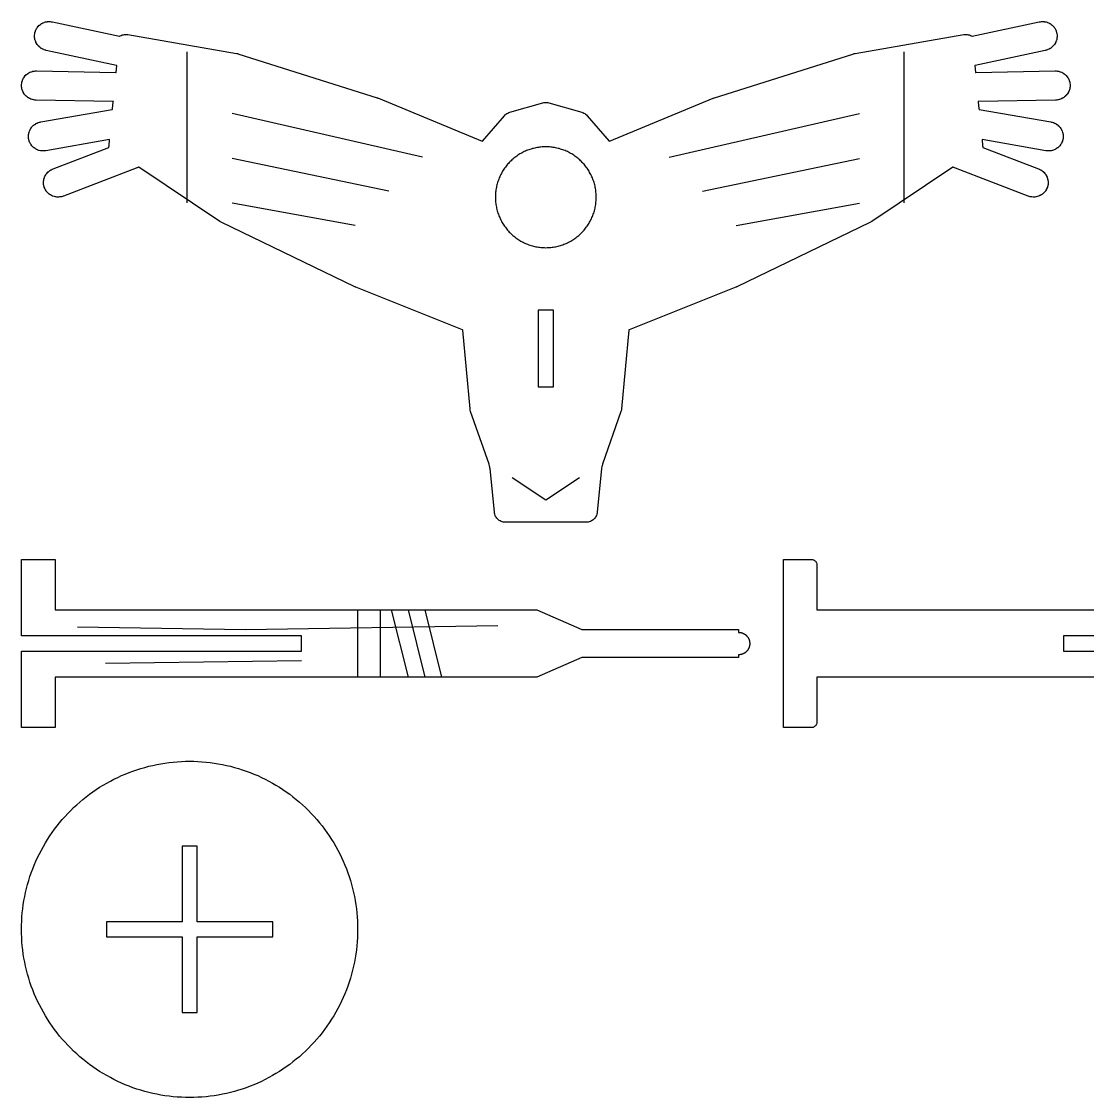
# Model space of a CAD drawing. Header units: millimetres. Extents: x 4 to 314, y 4 to 196.
# Drawn here: x 4 to 194.3, y 4 to 196 of the extents above; entities that cross this region are included whole.
import ezdxf

# ---------------------------------------------------------------- set-up
doc = ezdxf.new("R2010")
doc.units = ezdxf.units.MM
doc.layers.add('CUT', color=1, linetype='Continuous')
doc.layers.add('ENGRAVE', color=5, linetype='Continuous')

msp = doc.modelspace()

# ---------------------------------------------------------------- linework, layer by layer
at = {"layer": 'CUT'}
for points in [[(19.73, 174.92), (19.73, 174.96), (19.68, 174.96), (8.34, 172.95), (8.24, 172.94), (8.13, 172.93), (7.94, 172.91), (7.88, 172.91), (7.68, 172.91), (7.62, 172.92), (7.43, 172.94), (7.37, 172.95), (7.18, 172.99), (7.12, 173.01), (6.94, 173.07), (6.88, 173.09), (6.7, 173.17), (6.65, 173.2), (6.48, 173.29), (6.43, 173.32), (6.27, 173.44), (6.22, 173.47), (6.07, 173.6), (6.03, 173.64), (5.89, 173.78), (5.86, 173.83), (5.73, 173.98), (5.7, 174.03), (5.6, 174.2), (5.57, 174.25), (5.48, 174.42), (5.45, 174.47), (5.38, 174.66), (5.36, 174.71), (5.31, 174.9), (5.3, 174.96), (5.26, 175.15), (5.26, 175.21), (5.24, 175.41), (5.24, 175.47), (5.24, 175.66), (5.25, 175.72), (5.27, 175.91), (5.28, 175.97), (5.32, 176.16), (5.34, 176.22), (5.4, 176.41), (5.42, 176.46), (5.5, 176.64), (5.53, 176.69), (5.62, 176.87), (5.65, 176.91), (5.77, 177.08), (5.8, 177.12), (5.93, 177.27), (5.97, 177.31), (6.11, 177.45), (6.16, 177.49), (6.31, 177.61), (6.36, 177.64), (6.53, 177.75), (6.58, 177.78), (6.75, 177.87), (6.8, 177.89), (6.99, 177.96), (7.04, 177.98), (7.23, 178.03), (7.34, 178.06), (7.43, 178.08), (20.21, 180.33), (20.26, 180.34), (20.27, 180.39), (20.39, 181.69), (20.4, 181.74), (20.35, 181.74), (6.6, 181.98), (6.5, 181.99), (6.39, 181.99), (6.2, 182.02), (6.14, 182.02), (5.95, 182.07), (5.89, 182.08), (5.71, 182.14), (5.65, 182.16), (5.47, 182.24), (5.42, 182.27), (5.25, 182.36), (5.2, 182.39), (5.04, 182.51), (4.99, 182.54), (4.84, 182.67), (4.8, 182.71), (4.66, 182.85), (4.62, 182.89), (4.5, 183.05), (4.47, 183.1), (4.36, 183.26), (4.33, 183.31), (4.24, 183.49), (4.22, 183.54), (4.15, 183.72), (4.13, 183.78), (4.07, 183.97), (4.06, 184.02), (4.03, 184.22), (4.02, 184.27), (4, 184.47), (4, 184.53), (4, 184.73), (4.01, 184.78), (4.03, 184.98), (4.04, 185.04), (4.08, 185.23), (4.1, 185.28), (4.16, 185.47), (4.18, 185.53), (4.26, 185.71), (4.28, 185.76), (4.38, 185.93), (4.41, 185.98), (4.52, 186.14), (4.56, 186.19), (4.68, 186.34), (4.72, 186.38), (4.86, 186.52), (4.91, 186.56), (5.06, 186.68), (5.11, 186.71), (5.28, 186.82), (5.33, 186.85), (5.5, 186.94), (5.55, 186.96), (5.74, 187.03), (5.79, 187.05), (5.98, 187.1), (6.04, 187.12), (6.23, 187.15), (6.29, 187.16), (6.49, 187.18), (6.59, 187.18), (6.69, 187.18), (20.86, 186.93), (20.91, 186.93), (20.91, 186.98), (21.02, 188.12), (21.03, 188.17), (20.98, 188.18), (8.43, 190.85), (8.33, 190.87), (8.23, 190.9), (8.04, 190.96), (7.99, 190.98), (7.81, 191.06), (7.75, 191.08), (7.58, 191.18), (7.53, 191.21), (7.37, 191.32), (7.32, 191.36), (7.17, 191.48), (7.13, 191.52), (6.99, 191.66), (6.96, 191.71), (6.83, 191.86), (6.8, 191.91), (6.69, 192.07), (6.66, 192.12), (6.57, 192.3), (6.55, 192.35), (6.47, 192.53), (6.46, 192.59), (6.4, 192.78), (6.39, 192.83), (6.35, 193.03), (6.34, 193.09), (6.33, 193.28), (6.33, 193.34), (6.33, 193.54), (6.33, 193.59), (6.35, 193.79), (6.36, 193.85), (6.4, 194.04), (6.42, 194.1), (6.48, 194.28), (6.5, 194.34), (6.58, 194.52), (6.6, 194.57), (6.7, 194.74), (6.73, 194.79), (6.84, 194.95), (6.87, 195), (7, 195.15), (7.04, 195.19), (7.18, 195.33), (7.23, 195.37), (7.38, 195.49), (7.43, 195.53), (7.59, 195.63), (7.64, 195.66), (7.82, 195.75), (7.87, 195.78), (8.05, 195.85), (8.11, 195.87), (8.3, 195.92), (8.35, 195.94), (8.55, 195.97), (8.6, 195.98), (8.8, 196), (8.86, 196), (9.05, 196), (9.11, 195.99), (9.31, 195.97), (9.41, 195.95), (9.51, 195.94), (21.49, 193.39), (21.54, 193.38), (21.62, 193.43), (21.8, 193.52), (21.99, 193.6), (22.18, 193.65), (22.38, 193.69), (22.58, 193.71), (22.78, 193.7), (22.98, 193.68), (42.39, 190.3), (42.53, 190.27), (42.66, 190.24), (42.79, 190.2), (67.47, 182.38), (67.55, 182.36), (67.63, 182.33), (67.71, 182.3), (86.23, 174.62), (86.27, 174.61), (86.31, 174.64), (90.2, 179.19), (90.34, 179.33), (90.48, 179.46), (90.64, 179.57), (90.81, 179.66), (90.99, 179.74), (91.17, 179.81), (97.04, 181.49), (97.22, 181.53), (97.41, 181.55), (97.59, 181.56), (97.78, 181.55), (97.96, 181.53), (98.14, 181.49), (104.02, 179.81), (104.2, 179.74), (104.38, 179.66), (104.55, 179.57), (104.7, 179.46), (104.85, 179.33), (104.99, 179.19), (108.88, 174.64), (108.91, 174.61), (108.96, 174.62), (127.47, 182.3), (127.55, 182.33), (127.64, 182.36), (127.72, 182.38), (152.4, 190.2), (152.53, 190.24), (152.66, 190.27), (152.79, 190.3), (172.21, 193.68), (172.41, 193.7), (172.61, 193.71), (172.81, 193.69), (173.01, 193.65), (173.2, 193.6), (173.39, 193.52), (173.57, 193.43), (173.65, 193.38), (173.7, 193.39), (185.68, 195.94), (185.77, 195.95), (185.88, 195.97), (186.08, 195.99), (186.13, 196), (186.33, 196), (186.39, 196), (186.58, 195.98), (186.64, 195.97), (186.84, 195.94), (186.89, 195.92), (187.08, 195.87), (187.14, 195.85), (187.32, 195.78), (187.37, 195.75), (187.55, 195.66), (187.6, 195.63), (187.76, 195.53), (187.81, 195.49), (187.96, 195.37), (188.01, 195.33), (188.15, 195.19), (188.19, 195.15), (188.31, 195), (188.35, 194.95), (188.46, 194.79), (188.49, 194.74), (188.59, 194.57), (188.61, 194.52), (188.69, 194.34), (188.71, 194.28), (188.77, 194.1), (188.78, 194.04), (188.82, 193.85), (188.83, 193.79), (188.86, 193.59), (188.86, 193.54), (188.86, 193.34), (188.86, 193.28), (188.84, 193.09), (188.84, 193.03), (188.8, 192.83), (188.79, 192.78), (188.73, 192.59), (188.71, 192.53), (188.64, 192.35), (188.62, 192.3), (188.53, 192.12), (188.5, 192.07), (188.39, 191.91), (188.35, 191.86), (188.23, 191.71), (188.19, 191.66), (188.06, 191.52), (188.01, 191.48), (187.86, 191.36), (187.82, 191.32), (187.66, 191.21), (187.61, 191.18), (187.43, 191.08), (187.38, 191.06), (187.2, 190.98), (187.15, 190.96), (186.96, 190.9), (186.85, 190.87), (186.76, 190.85), (174.21, 188.18), (174.16, 188.17), (174.16, 188.12), (174.28, 186.98), (174.28, 186.93), (174.33, 186.93), (188.5, 187.18), (188.6, 187.18), (188.7, 187.18), (188.9, 187.16), (188.96, 187.15), (189.15, 187.12), (189.21, 187.1), (189.4, 187.05), (189.45, 187.03), (189.63, 186.96), (189.69, 186.94), (189.86, 186.85), (189.91, 186.82), (190.08, 186.71), (190.13, 186.68), (190.28, 186.56), (190.32, 186.52), (190.46, 186.38), (190.5, 186.34), (190.63, 186.19), (190.67, 186.14), (190.78, 185.98), (190.81, 185.93), (190.91, 185.76), (190.93, 185.71), (191.01, 185.53), (191.03, 185.47), (191.09, 185.28), (191.11, 185.23), (191.15, 185.04), (191.16, 184.98), (191.18, 184.78), (191.18, 184.73), (191.19, 184.53), (191.19, 184.47), (191.17, 184.27), (191.16, 184.22), (191.13, 184.02), (191.11, 183.97), (191.06, 183.78), (191.04, 183.72), (190.97, 183.54), (190.95, 183.49), (190.86, 183.31), (190.83, 183.26), (190.72, 183.1), (190.69, 183.05), (190.56, 182.89), (190.53, 182.85), (190.39, 182.71), (190.35, 182.67), (190.2, 182.54), (190.15, 182.51), (189.99, 182.39), (189.94, 182.36), (189.77, 182.27), (189.72, 182.24), (189.54, 182.16), (189.48, 182.14), (189.29, 182.08), (189.24, 182.07), (189.05, 182.02), (188.99, 182.02), (188.79, 181.99), (188.69, 181.99), (188.59, 181.98), (174.84, 181.74), (174.79, 181.74), (174.79, 181.69), (174.92, 180.39), (174.93, 180.34), (174.98, 180.33), (187.75, 178.08), (187.85, 178.06), (187.96, 178.03), (188.14, 177.98), (188.2, 177.96), (188.38, 177.89), (188.44, 177.87), (188.61, 177.78), (188.66, 177.75), (188.83, 177.64), (188.88, 177.61), (189.03, 177.49), (189.07, 177.45), (189.22, 177.31), (189.26, 177.27), (189.38, 177.12), (189.42, 177.08), (189.53, 176.91), (189.56, 176.87), (189.66, 176.69), (189.69, 176.64), (189.77, 176.46), (189.79, 176.41), (189.85, 176.22), (189.86, 176.16), (189.91, 175.97), (189.92, 175.91), (189.94, 175.72), (189.94, 175.66), (189.95, 175.47), (189.95, 175.41), (189.93, 175.21), (189.92, 175.15), (189.89, 174.96), (189.88, 174.9), (189.82, 174.71), (189.81, 174.66), (189.73, 174.47), (189.71, 174.42), (189.62, 174.25), (189.59, 174.2), (189.49, 174.03), (189.45, 173.98), (189.33, 173.83), (189.29, 173.78), (189.16, 173.64), (189.12, 173.6), (188.97, 173.47), (188.92, 173.44), (188.76, 173.32), (188.71, 173.29), (188.54, 173.2), (188.49, 173.17), (188.31, 173.09), (188.25, 173.07), (188.06, 173.01), (188.01, 172.99), (187.82, 172.95), (187.76, 172.94), (187.56, 172.92), (187.51, 172.91), (187.31, 172.91), (187.25, 172.91), (187.06, 172.93), (186.95, 172.94), (186.85, 172.95), (175.5, 174.96), (175.46, 174.96), (175.46, 174.92), (175.57, 173.83), (175.58, 173.62), (175.58, 173.54), (175.62, 173.53), (185.55, 169.71), (185.64, 169.68), (185.74, 169.63), (185.91, 169.54), (185.97, 169.52), (186.13, 169.41), (186.18, 169.38), (186.33, 169.26), (186.38, 169.22), (186.52, 169.08), (186.56, 169.04), (186.69, 168.89), (186.73, 168.85), (186.84, 168.69), (186.87, 168.64), (186.97, 168.47), (186.99, 168.41), (187.07, 168.23), (187.1, 168.18), (187.16, 167.99), (187.17, 167.94), (187.22, 167.74), (187.23, 167.69), (187.25, 167.49), (187.26, 167.43), (187.26, 167.24), (187.26, 167.18), (187.25, 166.98), (187.24, 166.93), (187.21, 166.73), (187.19, 166.67), (187.14, 166.49), (187.12, 166.43), (187.05, 166.25), (187.03, 166.19), (186.94, 166.02), (186.91, 165.97), (186.81, 165.8), (186.77, 165.75), (186.65, 165.6), (186.61, 165.55), (186.48, 165.41), (186.44, 165.37), (186.29, 165.24), (186.24, 165.21), (186.08, 165.09), (186.03, 165.06), (185.86, 164.96), (185.81, 164.94), (185.63, 164.86), (185.58, 164.84), (185.39, 164.77), (185.33, 164.76), (185.14, 164.72), (185.08, 164.7), (184.89, 164.68), (184.83, 164.68), (184.63, 164.67), (184.58, 164.67), (184.38, 164.69), (184.32, 164.69), (184.13, 164.73), (184.07, 164.74), (183.88, 164.79), (183.78, 164.83), (183.69, 164.86), (170.71, 169.84), (170.62, 169.88), (170.52, 169.92), (170.4, 169.98), (170.4, 169.98), (170.31, 170.03), (170.27, 170), (155.77, 160.33), (155.65, 160.26), (155.53, 160.19), (155.41, 160.13), (131.69, 148.66), (131.63, 148.63), (131.56, 148.6), (131.5, 148.57), (112.48, 140.99), (112.44, 140.97), (112.43, 140.92), (111.12, 126.89), (111.08, 126.65), (111.01, 126.41), (107.72, 117.01), (107.71, 116.99), (107.71, 116.97), (107.7, 116.94), (107.63, 116.71), (107.62, 116.65), (107.61, 116.62), (107.6, 116.56), (107.56, 116.32), (107.56, 116.29), (107.56, 116.28), (107.55, 116.25), (106.77, 108.44), (106.74, 108.25), (106.7, 108.06), (106.63, 107.87), (106.55, 107.7), (106.45, 107.53), (106.33, 107.37), (106.2, 107.23), (106.05, 107.1), (105.89, 106.98), (105.73, 106.88), (105.55, 106.79), (105.36, 106.73), (105.17, 106.68), (104.98, 106.65), (104.78, 106.64), (90.4, 106.64), (90.21, 106.65), (90.01, 106.68), (89.82, 106.73), (89.64, 106.79), (89.46, 106.88), (89.29, 106.98), (89.14, 107.1), (88.99, 107.23), (88.86, 107.37), (88.74, 107.53), (88.64, 107.7), (88.56, 107.87), (88.49, 108.06), (88.44, 108.25), (88.41, 108.44), (87.63, 116.25), (87.63, 116.28), (87.63, 116.29), (87.62, 116.32), (87.58, 116.56), (87.57, 116.62), (87.57, 116.65), (87.55, 116.71), (87.49, 116.94), (87.48, 116.97), (87.47, 116.99), (87.46, 117.01), (84.17, 126.41), (84.11, 126.65), (84.07, 126.89), (82.76, 140.92), (82.75, 140.97), (82.7, 140.99), (63.69, 148.57), (63.63, 148.6), (63.56, 148.63), (63.5, 148.66), (39.78, 160.13), (39.66, 160.19), (39.54, 160.26), (39.42, 160.33), (24.92, 170), (24.88, 170.03), (24.79, 169.98), (24.79, 169.98), (24.67, 169.92), (24.57, 169.88), (24.48, 169.84), (11.5, 164.86), (11.41, 164.83), (11.31, 164.79), (11.12, 164.74), (11.06, 164.73), (10.87, 164.69), (10.81, 164.69), (10.61, 164.67), (10.55, 164.67), (10.36, 164.68), (10.3, 164.68), (10.1, 164.7), (10.05, 164.72), (9.86, 164.76), (9.8, 164.77), (9.61, 164.84), (9.56, 164.86), (9.38, 164.94), (9.33, 164.96), (9.16, 165.06), (9.11, 165.09), (8.95, 165.21), (8.9, 165.24), (8.75, 165.37), (8.71, 165.41), (8.57, 165.55), (8.54, 165.6), (8.42, 165.75), (8.38, 165.8), (8.28, 165.97), (8.25, 166.02), (8.16, 166.19), (8.14, 166.25), (8.07, 166.43), (8.05, 166.49), (8, 166.67), (7.98, 166.73), (7.95, 166.93), (7.94, 166.98), (7.93, 167.18), (7.93, 167.24), (7.93, 167.43), (7.94, 167.49), (7.96, 167.69), (7.97, 167.74), (8.01, 167.94), (8.03, 167.99), (8.09, 168.18), (8.11, 168.23), (8.19, 168.41), (8.22, 168.47), (8.32, 168.64), (8.35, 168.69), (8.46, 168.85), (8.5, 168.89), (8.63, 169.04), (8.67, 169.08), (8.81, 169.22), (8.85, 169.26), (9.01, 169.38), (9.06, 169.41), (9.22, 169.52), (9.27, 169.54), (9.45, 169.63), (9.55, 169.68), (9.64, 169.71), (19.57, 173.53), (19.61, 173.54), (19.61, 173.62), (19.62, 173.83)], [(106.58, 165.08), (106.57, 165.3), (106.55, 165.52), (106.53, 165.74), (106.5, 165.96), (106.46, 166.18), (106.42, 166.4), (106.38, 166.61), (106.32, 166.83), (106.27, 167.04), (106.21, 167.25), (106.14, 167.47), (106.07, 167.67), (105.99, 167.88), (105.91, 168.09), (105.82, 168.29), (105.73, 168.49), (105.63, 168.69), (105.53, 168.88), (105.42, 169.08), (105.31, 169.27), (105.2, 169.46), (105.08, 169.64), (104.95, 169.82), (104.82, 170), (104.69, 170.18), (104.55, 170.35), (104.41, 170.52), (104.26, 170.69), (104.11, 170.85), (103.96, 171.01), (103.8, 171.16), (103.64, 171.31), (103.47, 171.46), (103.3, 171.6), (103.13, 171.74), (102.96, 171.87), (102.78, 172), (102.59, 172.13), (102.41, 172.25), (102.22, 172.36), (102.03, 172.47), (101.84, 172.58), (101.64, 172.68), (101.44, 172.78), (101.24, 172.87), (101.04, 172.96), (100.83, 173.04), (100.63, 173.12), (100.42, 173.19), (100.21, 173.25), (99.99, 173.32), (99.78, 173.37), (99.57, 173.42), (99.35, 173.47), (99.13, 173.51), (98.91, 173.54), (98.7, 173.57), (98.48, 173.6), (98.26, 173.62), (98.04, 173.63), (97.81, 173.64), (97.59, 173.64), (97.37, 173.64), (97.15, 173.63), (96.93, 173.62), (96.71, 173.6), (96.49, 173.57), (96.27, 173.54), (96.06, 173.51), (95.84, 173.47), (95.62, 173.42), (95.41, 173.37), (95.19, 173.32), (94.98, 173.25), (94.77, 173.19), (94.56, 173.12), (94.35, 173.04), (94.15, 172.96), (93.95, 172.87), (93.75, 172.78), (93.55, 172.68), (93.35, 172.58), (93.16, 172.47), (92.97, 172.36), (92.78, 172.25), (92.59, 172.13), (92.41, 172), (92.23, 171.87), (92.06, 171.74), (91.88, 171.6), (91.72, 171.46), (91.55, 171.31), (91.39, 171.16), (91.23, 171.01), (91.08, 170.85), (90.93, 170.69), (90.78, 170.52), (90.64, 170.35), (90.5, 170.18), (90.37, 170), (90.24, 169.82), (90.11, 169.64), (89.99, 169.46), (89.87, 169.27), (89.76, 169.08), (89.66, 168.88), (89.55, 168.69), (89.46, 168.49), (89.37, 168.29), (89.28, 168.09), (89.2, 167.88), (89.12, 167.67), (89.05, 167.47), (88.98, 167.25), (88.92, 167.04), (88.86, 166.83), (88.81, 166.61), (88.77, 166.4), (88.73, 166.18), (88.69, 165.96), (88.66, 165.74), (88.64, 165.52), (88.62, 165.3), (88.6, 165.08), (88.6, 164.86), (88.59, 164.64), (88.6, 164.42), (88.6, 164.2), (88.62, 163.98), (88.64, 163.76), (88.66, 163.54), (88.69, 163.32), (88.73, 163.1), (88.77, 162.89), (88.81, 162.67), (88.86, 162.46), (88.92, 162.24), (88.98, 162.03), (89.05, 161.82), (89.12, 161.61), (89.2, 161.4), (89.28, 161.2), (89.37, 161), (89.46, 160.79), (89.55, 160.6), (89.66, 160.4), (89.76, 160.21), (89.87, 160.02), (89.99, 159.83), (90.11, 159.64), (90.24, 159.46), (90.37, 159.28), (90.5, 159.11), (90.64, 158.93), (90.78, 158.76), (90.93, 158.6), (91.08, 158.44), (91.23, 158.28), (91.39, 158.12), (91.55, 157.97), (91.72, 157.83), (91.88, 157.69), (92.06, 157.55), (92.23, 157.41), (92.41, 157.28), (92.59, 157.16), (92.78, 157.04), (92.97, 156.92), (93.16, 156.81), (93.35, 156.71), (93.55, 156.6), (93.75, 156.51), (93.95, 156.41), (94.15, 156.33), (94.35, 156.25), (94.56, 156.17), (94.77, 156.1), (94.98, 156.03), (95.19, 155.97), (95.41, 155.91), (95.62, 155.86), (95.84, 155.82), (96.06, 155.77), (96.27, 155.74), (96.49, 155.71), (96.71, 155.69), (96.93, 155.67), (97.15, 155.65), (97.37, 155.65), (97.59, 155.64), (97.81, 155.65), (98.04, 155.65), (98.26, 155.67), (98.48, 155.69), (98.7, 155.71), (98.91, 155.74), (99.13, 155.77), (99.35, 155.82), (99.57, 155.86), (99.78, 155.91), (99.99, 155.97), (100.21, 156.03), (100.42, 156.1), (100.63, 156.17), (100.83, 156.25), (101.04, 156.33), (101.24, 156.41), (101.44, 156.51), (101.64, 156.6), (101.84, 156.71), (102.03, 156.81), (102.22, 156.92), (102.41, 157.04), (102.59, 157.16), (102.78, 157.28), (102.96, 157.41), (103.13, 157.55), (103.3, 157.69), (103.47, 157.83), (103.64, 157.97), (103.8, 158.12), (103.96, 158.28), (104.11, 158.44), (104.26, 158.6), (104.41, 158.76), (104.55, 158.93), (104.69, 159.11), (104.82, 159.28), (104.95, 159.46), (105.08, 159.64), (105.2, 159.83), (105.31, 160.02), (105.42, 160.21), (105.53, 160.4), (105.63, 160.6), (105.73, 160.79), (105.82, 161), (105.91, 161.2), (105.99, 161.4), (106.07, 161.61), (106.14, 161.82), (106.21, 162.03), (106.27, 162.24), (106.32, 162.46), (106.38, 162.67), (106.42, 162.89), (106.46, 163.1), (106.5, 163.32), (106.53, 163.54), (106.55, 163.76), (106.57, 163.98), (106.58, 164.2), (106.59, 164.42), (106.59, 164.64), (106.59, 164.86)], [(98.94, 144.49), (96.24, 144.49), (96.24, 130.79), (98.94, 130.79)], [(10, 100), (10, 91), (96, 91), (104, 87.5), (132, 87.5), (132, 87), (132.07, 87), (132.13, 87), (132.2, 86.99), (132.26, 86.98), (132.33, 86.97), (132.39, 86.96), (132.45, 86.95), (132.52, 86.93), (132.58, 86.91), (132.64, 86.89), (132.7, 86.87), (132.77, 86.85), (132.83, 86.82), (132.88, 86.79), (132.94, 86.76), (133, 86.73), (133.06, 86.7), (133.11, 86.66), (133.16, 86.63), (133.22, 86.59), (133.27, 86.55), (133.32, 86.5), (133.37, 86.46), (133.41, 86.41), (133.46, 86.37), (133.5, 86.32), (133.55, 86.27), (133.59, 86.22), (133.63, 86.16), (133.66, 86.11), (133.7, 86.06), (133.73, 86), (133.76, 85.94), (133.79, 85.88), (133.82, 85.83), (133.85, 85.77), (133.87, 85.7), (133.89, 85.64), (133.91, 85.58), (133.93, 85.52), (133.95, 85.45), (133.96, 85.39), (133.97, 85.33), (133.98, 85.26), (133.99, 85.2), (134, 85.13), (134, 85.07), (134, 85), (134, 84.93), (134, 84.87), (133.99, 84.8), (133.98, 84.74), (133.97, 84.67), (133.96, 84.61), (133.95, 84.55), (133.93, 84.48), (133.91, 84.42), (133.89, 84.36), (133.87, 84.3), (133.85, 84.23), (133.82, 84.17), (133.79, 84.12), (133.76, 84.06), (133.73, 84), (133.7, 83.94), (133.66, 83.89), (133.63, 83.84), (133.59, 83.78), (133.55, 83.73), (133.5, 83.68), (133.46, 83.63), (133.41, 83.59), (133.37, 83.54), (133.32, 83.5), (133.27, 83.45), (133.22, 83.41), (133.16, 83.37), (133.11, 83.34), (133.06, 83.3), (133, 83.27), (132.94, 83.24), (132.88, 83.21), (132.83, 83.18), (132.77, 83.15), (132.7, 83.13), (132.64, 83.11), (132.58, 83.09), (132.52, 83.07), (132.45, 83.05), (132.39, 83.04), (132.33, 83.03), (132.26, 83.02), (132.2, 83.01), (132.13, 83), (132.07, 83), (132, 83), (132, 82.5), (104, 82.5), (96, 79), (10, 79), (10, 70), (4, 70), (4, 83.65), (54, 83.65), (54, 86.35), (4, 86.35), (4, 100)], [(63.99, 33.26), (63.96, 32.53), (63.92, 31.79), (63.86, 31.06), (63.77, 30.33), (63.68, 29.6), (63.56, 28.87), (63.42, 28.15), (63.27, 27.43), (63.1, 26.71), (62.91, 26), (62.71, 25.29), (62.49, 24.59), (62.25, 23.89), (61.99, 23.2), (61.72, 22.52), (61.43, 21.84), (61.12, 21.17), (60.8, 20.51), (60.46, 19.86), (60.1, 19.21), (59.73, 18.58), (59.35, 17.95), (58.94, 17.33), (58.53, 16.73), (58.1, 16.13), (57.65, 15.54), (57.19, 14.97), (56.72, 14.4), (56.23, 13.85), (55.73, 13.31), (55.21, 12.79), (54.69, 12.27), (54.15, 11.77), (53.6, 11.28), (53.03, 10.81), (52.46, 10.35), (51.87, 9.9), (51.27, 9.47), (50.67, 9.06), (50.05, 8.65), (49.42, 8.27), (48.79, 7.9), (48.14, 7.54), (47.49, 7.2), (46.83, 6.88), (46.16, 6.57), (45.48, 6.28), (44.8, 6.01), (44.11, 5.75), (43.41, 5.51), (42.71, 5.29), (42, 5.09), (41.29, 4.9), (40.57, 4.73), (39.85, 4.58), (39.13, 4.44), (38.4, 4.32), (37.67, 4.23), (36.94, 4.14), (36.21, 4.08), (35.47, 4.04), (34.74, 4.01), (34, 4), (33.26, 4.01), (32.53, 4.04), (31.79, 4.08), (31.06, 4.14), (30.33, 4.23), (29.6, 4.32), (28.87, 4.44), (28.15, 4.58), (27.43, 4.73), (26.71, 4.9), (26, 5.09), (25.29, 5.29), (24.59, 5.51), (23.89, 5.75), (23.2, 6.01), (22.52, 6.28), (21.84, 6.57), (21.17, 6.88), (20.51, 7.2), (19.86, 7.54), (19.21, 7.9), (18.58, 8.27), (17.95, 8.65), (17.33, 9.06), (16.73, 9.47), (16.13, 9.9), (15.54, 10.35), (14.97, 10.81), (14.4, 11.28), (13.85, 11.77), (13.31, 12.27), (12.79, 12.79), (12.27, 13.31), (11.77, 13.85), (11.28, 14.4), (10.81, 14.97), (10.35, 15.54), (9.9, 16.13), (9.47, 16.73), (9.06, 17.33), (8.65, 17.95), (8.27, 18.58), (7.9, 19.21), (7.54, 19.86), (7.2, 20.51), (6.88, 21.17), (6.57, 21.84), (6.28, 22.52), (6.01, 23.2), (5.75, 23.89), (5.51, 24.59), (5.29, 25.29), (5.09, 26), (4.9, 26.71), (4.73, 27.43), (4.58, 28.15), (4.44, 28.87), (4.32, 29.6), (4.23, 30.33), (4.14, 31.06), (4.08, 31.79), (4.04, 32.53), (4.01, 33.26), (4, 34), (4.01, 34.74), (4.04, 35.47), (4.08, 36.21), (4.14, 36.94), (4.23, 37.67), (4.32, 38.4), (4.44, 39.13), (4.58, 39.85), (4.73, 40.57), (4.9, 41.29), (5.09, 42), (5.29, 42.71), (5.51, 43.41), (5.75, 44.11), (6.01, 44.8), (6.28, 45.48), (6.57, 46.16), (6.88, 46.83), (7.2, 47.49), (7.54, 48.14), (7.9, 48.79), (8.27, 49.42), (8.65, 50.05), (9.06, 50.67), (9.47, 51.27), (9.9, 51.87), (10.35, 52.46), (10.81, 53.03), (11.28, 53.6), (11.77, 54.15), (12.27, 54.69), (12.79, 55.21), (13.31, 55.73), (13.85, 56.23), (14.4, 56.72), (14.97, 57.19), (15.54, 57.65), (16.13, 58.1), (16.73, 58.53), (17.33, 58.94), (17.95, 59.35), (18.58, 59.73), (19.21, 60.1), (19.86, 60.46), (20.51, 60.8), (21.17, 61.12), (21.84, 61.43), (22.52, 61.72), (23.2, 61.99), (23.89, 62.25), (24.59, 62.49), (25.29, 62.71), (26, 62.91), (26.71, 63.1), (27.43, 63.27), (28.15, 63.42), (28.87, 63.56), (29.6, 63.68), (30.33, 63.77), (31.06, 63.86), (31.79, 63.92), (32.53, 63.96), (33.26, 63.99), (34, 64), (34.74, 63.99), (35.47, 63.96), (36.21, 63.92), (36.94, 63.86), (37.67, 63.77), (38.4, 63.68), (39.13, 63.56), (39.85, 63.42), (40.57, 63.27), (41.29, 63.1), (42, 62.91), (42.71, 62.71), (43.41, 62.49), (44.11, 62.25), (44.8, 61.99), (45.48, 61.72), (46.16, 61.43), (46.83, 61.12), (47.49, 60.8), (48.14, 60.46), (48.79, 60.1), (49.42, 59.73), (50.05, 59.35), (50.67, 58.94), (51.27, 58.53), (51.87, 58.1), (52.46, 57.65), (53.03, 57.19), (53.6, 56.72), (54.15, 56.23), (54.69, 55.73), (55.21, 55.21), (55.73, 54.69), (56.23, 54.15), (56.72, 53.6), (57.19, 53.03), (57.65, 52.46), (58.1, 51.87), (58.53, 51.27), (58.94, 50.67), (59.35, 50.05), (59.73, 49.42), (60.1, 48.79), (60.46, 48.14), (60.8, 47.49), (61.12, 46.83), (61.43, 46.16), (61.72, 45.48), (61.99, 44.8), (62.25, 44.11), (62.49, 43.41), (62.71, 42.71), (62.91, 42), (63.1, 41.29), (63.27, 40.57), (63.42, 39.85), (63.56, 39.13), (63.68, 38.4), (63.77, 37.67), (63.86, 36.94), (63.92, 36.21), (63.96, 35.47), (63.99, 34.74), (64, 34)], [(35.35, 35.35), (35.35, 48.85), (32.65, 48.85), (32.65, 35.35), (19.15, 35.35), (19.15, 32.65), (32.65, 32.65), (32.65, 19.15), (35.35, 19.15), (35.35, 32.65), (48.85, 32.65), (48.85, 35.35)]]:
    msp.add_lwpolyline(points, close=True, dxfattribs=at)
for points in [[(217, 79), (146.02, 79), (146, 79), (146, 78.98), (146, 71), (146, 70.9), (145.98, 70.8), (145.96, 70.71), (145.92, 70.62), (145.88, 70.53), (145.83, 70.44), (145.77, 70.37), (145.71, 70.29), (145.63, 70.23), (145.56, 70.17), (145.47, 70.12), (145.38, 70.08), (145.29, 70.04), (145.2, 70.02), (145.1, 70), (145, 70), (143, 70), (141, 70), (140, 70), (140, 71), (140, 99), (140, 100), (141, 100), (143, 100), (145, 100), (145.1, 100), (145.2, 99.98), (145.29, 99.96), (145.38, 99.92), (145.47, 99.88), (145.56, 99.83), (145.63, 99.77), (145.71, 99.71), (145.77, 99.63), (145.83, 99.56), (145.88, 99.47), (145.92, 99.38), (145.96, 99.29), (145.98, 99.2), (146, 99.1), (146, 99), (146, 91.02), (146, 91), (146.02, 91), (217, 91)], [(218, 86.35), (190, 86.35), (190, 83.65), (218, 83.65)]]:
    msp.add_lwpolyline(points, dxfattribs=at)
at = {"layer": 'ENGRAVE'}
for points in [[(33.59, 163.62), (33.59, 190.62)], [(161.59, 163.62), (161.59, 190.62)], [(75.59, 171.81), (41.59, 179.58)], [(119.59, 171.81), (153.59, 179.58)], [(69.59, 165.71), (41.59, 171.58)], [(125.59, 165.71), (153.59, 171.58)], [(63.59, 159.61), (41.59, 163.58)], [(131.59, 159.61), (153.59, 163.58)], [(91.59, 114.64), (97.59, 110.64), (103.59, 114.64)], [(64, 91), (64, 79)], [(68, 91), (68, 79)], [(70, 91), (73, 79)], [(73, 91), (76, 79)], [(76, 91), (79, 79)], [(14, 88), (44, 87.5), (89, 88.2)], [(19, 81.5), (54, 82)]]:
    msp.add_lwpolyline(points, dxfattribs=at)

doc.saveas('drawing.dxf')
